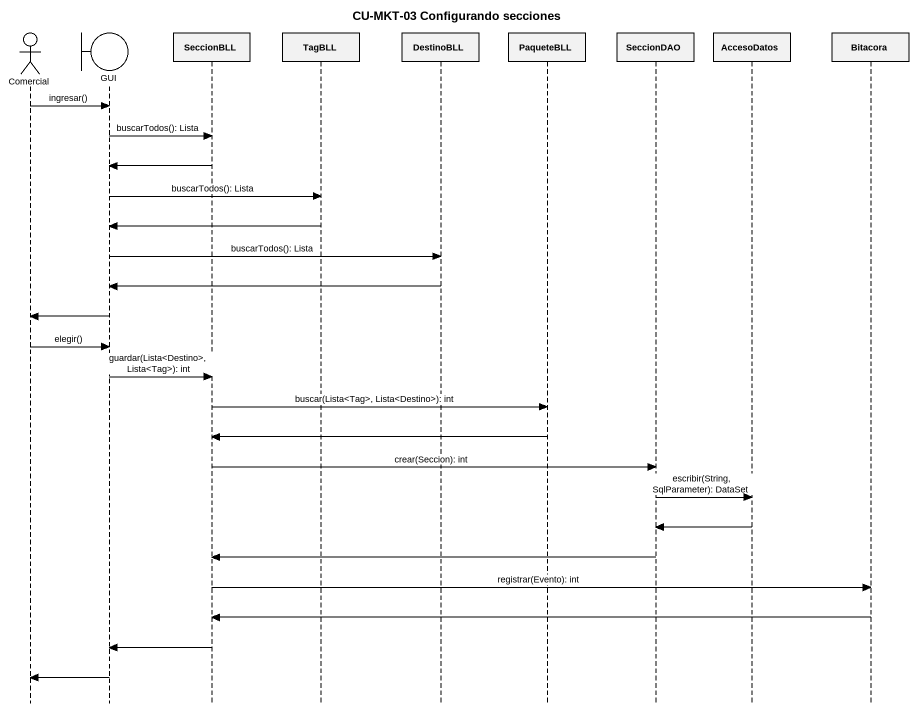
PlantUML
@startuml
title CU-MKT-03 Configurando secciones
hide footbox
actor Comercial
boundary GUI
participant SeccionBLL
participant TagBLL
participant DestinoBLL
participant PaqueteBLL
participant SeccionDAO
participant AccesoDatos
participant Bitacora

Comercial -> GUI : ingresar()
GUI -> SeccionBLL : buscarTodos(): Lista
SeccionBLL -> GUI
GUI -> TagBLL : buscarTodos(): Lista
TagBLL -> GUI
GUI -> DestinoBLL : buscarTodos(): Lista
DestinoBLL -> GUI
GUI -> Comercial
Comercial -> GUI : elegir()
GUI -> SeccionBLL : guardar(Lista<Destino>, Lista<Tag>): int
SeccionBLL -> PaqueteBLL : buscar(Lista<Tag>, Lista<Destino>): int
PaqueteBLL -> SeccionBLL
SeccionBLL -> SeccionDAO : crear(Seccion): int
SeccionDAO -> AccesoDatos : escribir(String, SqlParameter): DataSet
AccesoDatos -> SeccionDAO
SeccionDAO -> SeccionBLL
SeccionBLL -> Bitacora : registrar(Evento): int
Bitacora -> SeccionBLL
SeccionBLL -> GUI
GUI -> Comercial
@enduml
